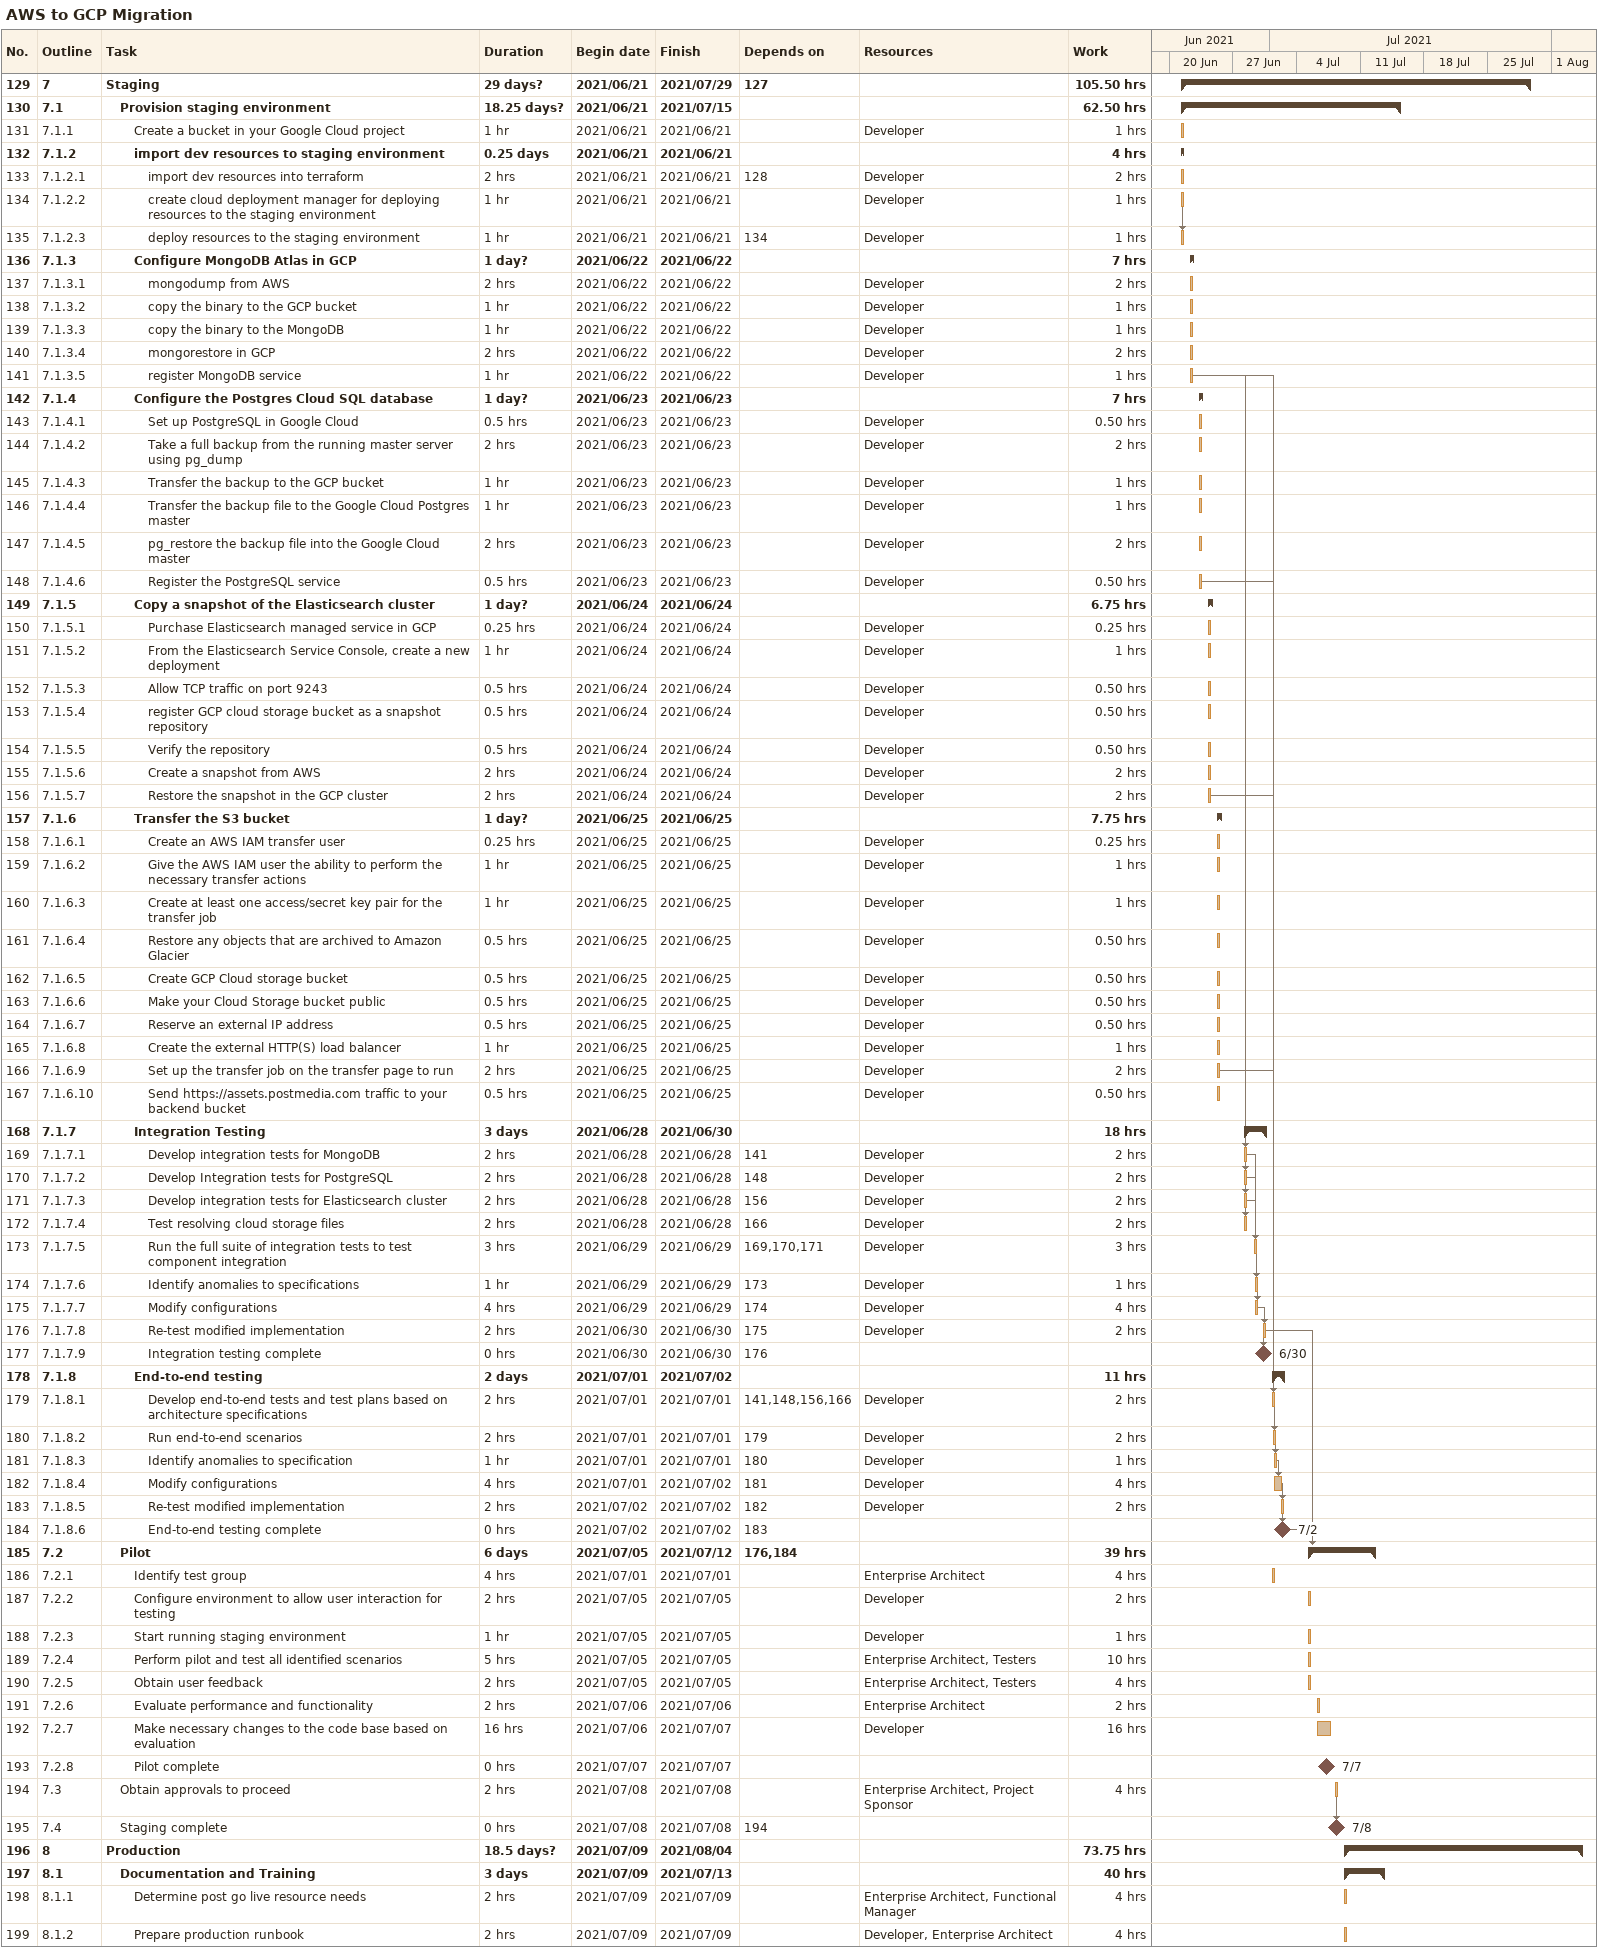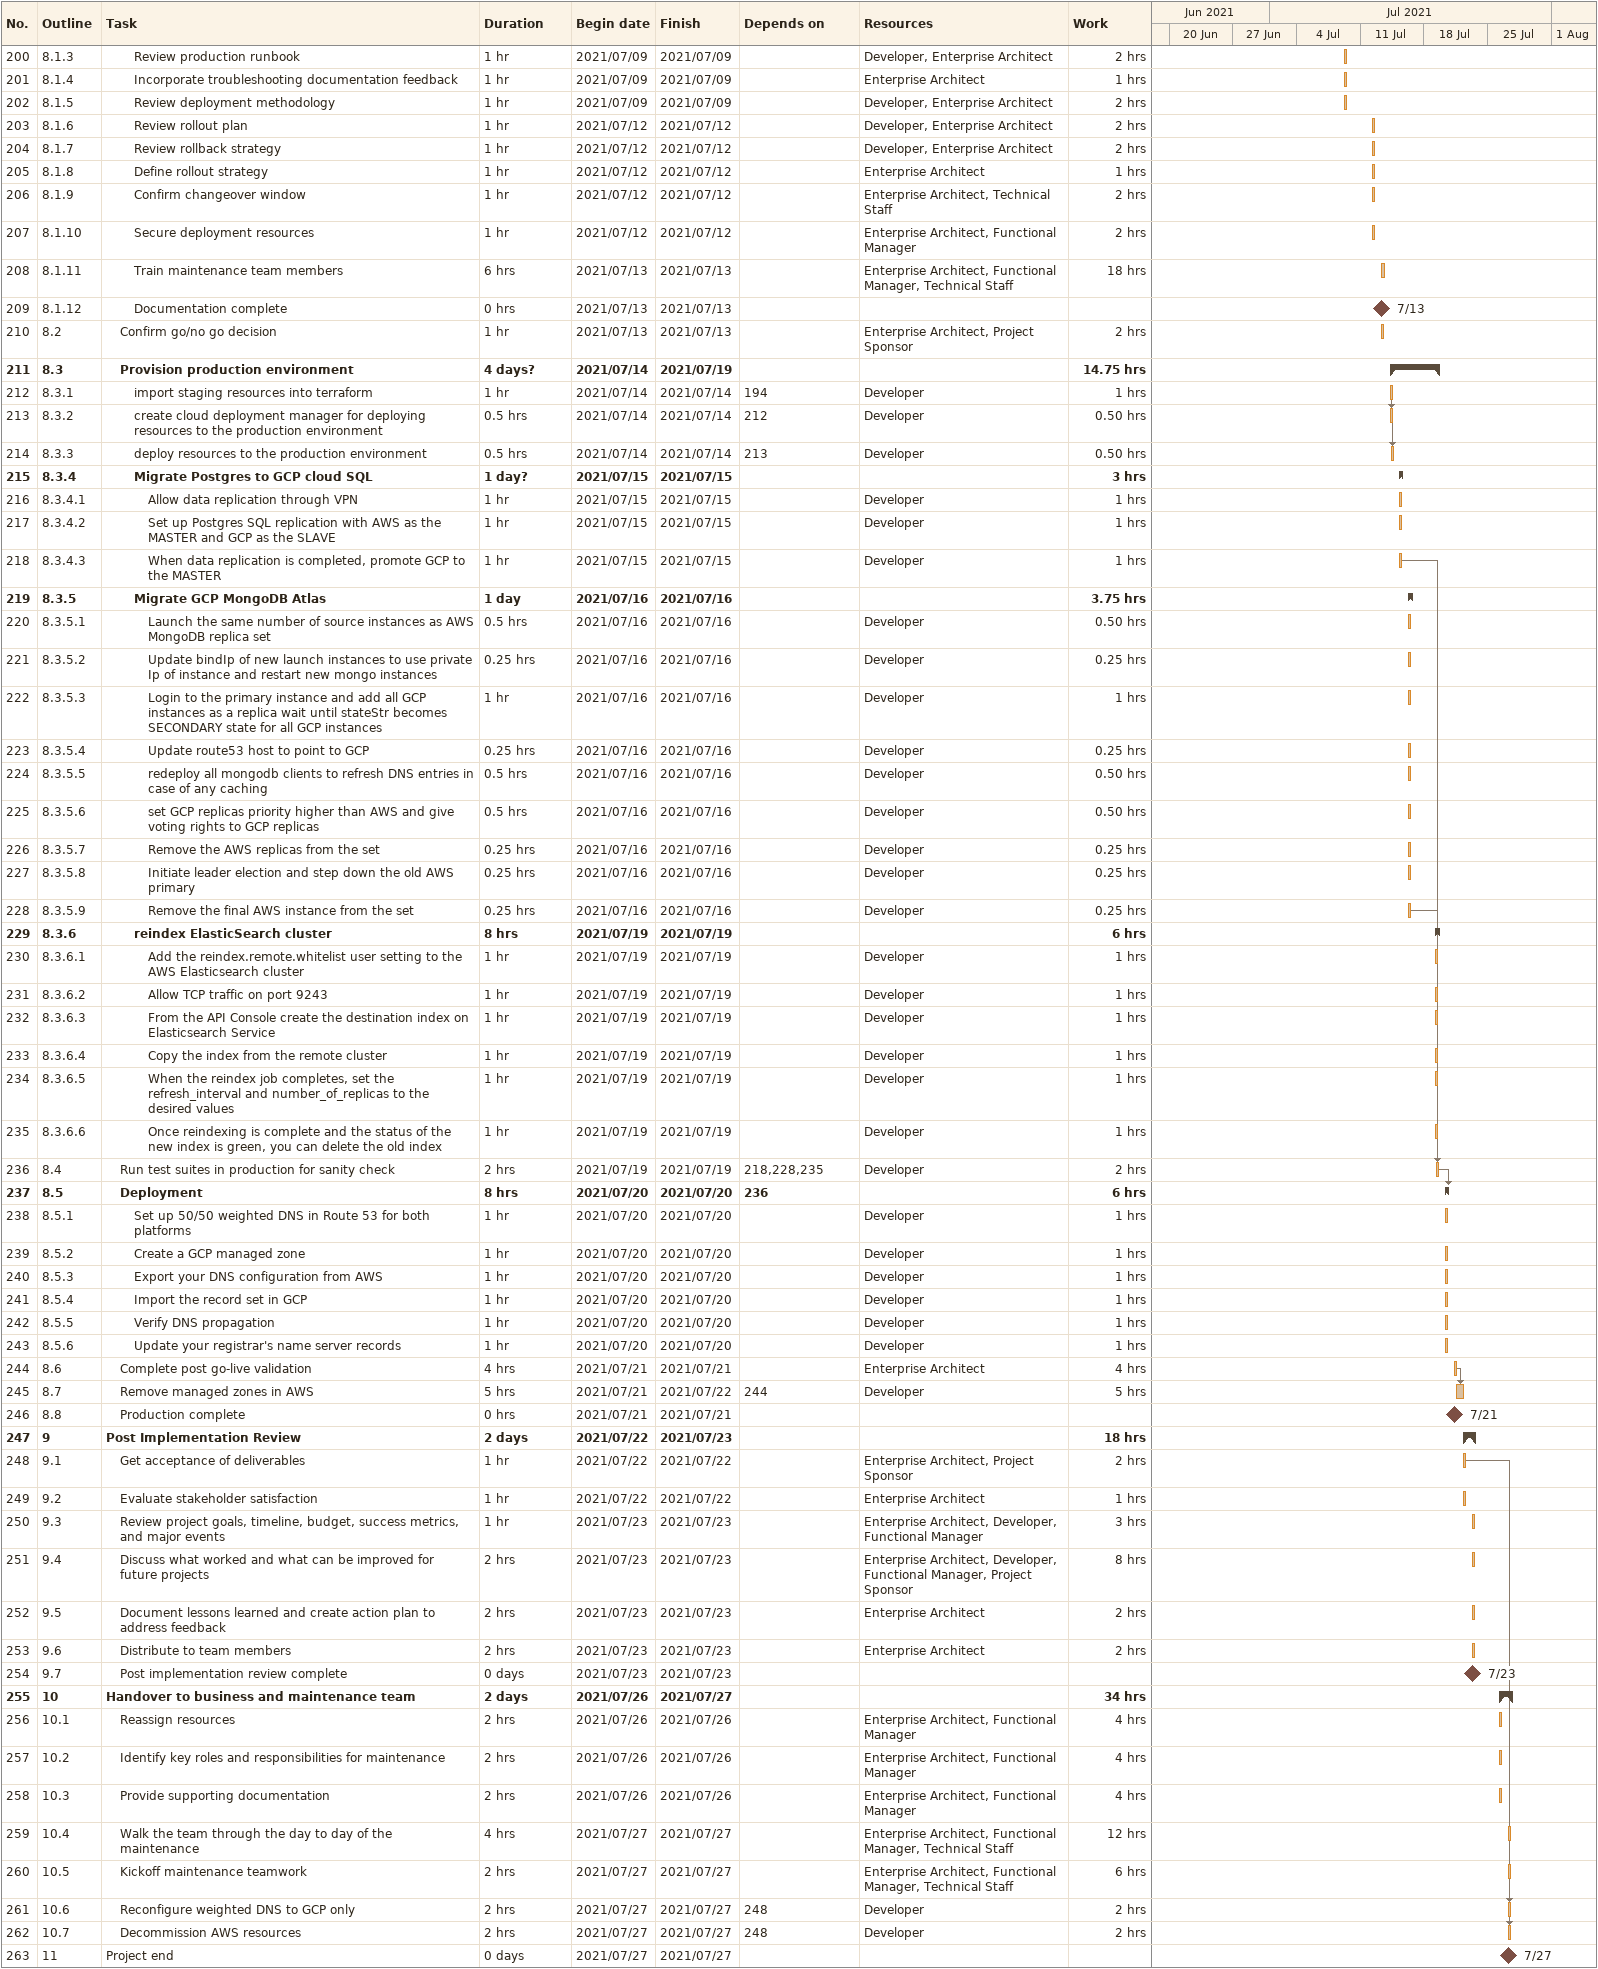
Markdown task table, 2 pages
AWS to GCP Migration

| ID | WBS | Task | Duration | Start | Finish | Predecessors | Resources | Work (h) |
|---|---|---|---|---|---|---|---|---|
| 129 | 7 | **Staging** | 29d? | 2021-06-21 | 2021-07-29 | 127 |  | 105.50 |
| 130 | 7.1 | **Provision staging environment** | 18.25d? | 2021-06-21 | 2021-07-15 |  |  | 62.50 |
| 131 | 7.1.1 | Create a bucket in your Google Cloud project | 1h | 2021-06-21 | 2021-06-21 |  | Developer | 1 |
| 132 | 7.1.2 | **import dev resources to staging environment** | 0.25d | 2021-06-21 | 2021-06-21 |  |  | 4 |
| 133 | 7.1.2.1 | import dev resources into terraform | 2h | 2021-06-21 | 2021-06-21 | 128 | Developer | 2 |
| 134 | 7.1.2.2 | create cloud deployment manager for deploying resources to the staging environment | 1h | 2021-06-21 | 2021-06-21 |  | Developer | 1 |
| 135 | 7.1.2.3 | deploy resources to the staging environment | 1h | 2021-06-21 | 2021-06-21 | 134 | Developer | 1 |
| 136 | 7.1.3 | **Configure MongoDB Atlas in GCP** | 1d? | 2021-06-22 | 2021-06-22 |  |  | 7 |
| 137 | 7.1.3.1 | mongodump from AWS | 2h | 2021-06-22 | 2021-06-22 |  | Developer | 2 |
| 138 | 7.1.3.2 | copy the binary to the GCP bucket | 1h | 2021-06-22 | 2021-06-22 |  | Developer | 1 |
| 139 | 7.1.3.3 | copy the binary to the MongoDB | 1h | 2021-06-22 | 2021-06-22 |  | Developer | 1 |
| 140 | 7.1.3.4 | mongorestore in GCP | 2h | 2021-06-22 | 2021-06-22 |  | Developer | 2 |
| 141 | 7.1.3.5 | register MongoDB service | 1h | 2021-06-22 | 2021-06-22 |  | Developer | 1 |
| 142 | 7.1.4 | **Configure the Postgres Cloud SQL database** | 1d? | 2021-06-23 | 2021-06-23 |  |  | 7 |
| 143 | 7.1.4.1 | Set up PostgreSQL in Google Cloud | 0.5h | 2021-06-23 | 2021-06-23 |  | Developer | 0.50 |
| 144 | 7.1.4.2 | Take a full backup from the running master server using pg_dump | 2h | 2021-06-23 | 2021-06-23 |  | Developer | 2 |
| 145 | 7.1.4.3 | Transfer the backup to the GCP bucket | 1h | 2021-06-23 | 2021-06-23 |  | Developer | 1 |
| 146 | 7.1.4.4 | Transfer the backup file to the Google Cloud Postgres master | 1h | 2021-06-23 | 2021-06-23 |  | Developer | 1 |
| 147 | 7.1.4.5 | pg_restore the backup file into the Google Cloud master | 2h | 2021-06-23 | 2021-06-23 |  | Developer | 2 |
| 148 | 7.1.4.6 | Register the PostgreSQL service | 0.5h | 2021-06-23 | 2021-06-23 |  | Developer | 0.50 |
| 149 | 7.1.5 | **Copy a snapshot of the Elasticsearch cluster** | 1d? | 2021-06-24 | 2021-06-24 |  |  | 6.75 |
| 150 | 7.1.5.1 | Purchase Elasticsearch managed service in GCP | 0.25h | 2021-06-24 | 2021-06-24 |  | Developer | 0.25 |
| 151 | 7.1.5.2 | From the Elasticsearch Service Console, create a new deployment | 1h | 2021-06-24 | 2021-06-24 |  | Developer | 1 |
| 152 | 7.1.5.3 | Allow TCP traffic on port 9243 | 0.5h | 2021-06-24 | 2021-06-24 |  | Developer | 0.50 |
| 153 | 7.1.5.4 | register GCP cloud storage bucket as a snapshot repository | 0.5h | 2021-06-24 | 2021-06-24 |  | Developer | 0.50 |
| 154 | 7.1.5.5 | Verify the repository | 0.5h | 2021-06-24 | 2021-06-24 |  | Developer | 0.50 |
| 155 | 7.1.5.6 | Create a snapshot from AWS | 2h | 2021-06-24 | 2021-06-24 |  | Developer | 2 |
| 156 | 7.1.5.7 | Restore the snapshot in the GCP cluster | 2h | 2021-06-24 | 2021-06-24 |  | Developer | 2 |
| 157 | 7.1.6 | **Transfer the S3 bucket** | 1d? | 2021-06-25 | 2021-06-25 |  |  | 7.75 |
| 158 | 7.1.6.1 | Create an AWS IAM transfer user | 0.25h | 2021-06-25 | 2021-06-25 |  | Developer | 0.25 |
| 159 | 7.1.6.2 | Give the AWS IAM user the ability to perform the necessary transfer actions | 1h | 2021-06-25 | 2021-06-25 |  | Developer | 1 |
| 160 | 7.1.6.3 | Create at least one access/secret key pair for the transfer job | 1h | 2021-06-25 | 2021-06-25 |  | Developer | 1 |
| 161 | 7.1.6.4 | Restore any objects that are archived to Amazon Glacier | 0.5h | 2021-06-25 | 2021-06-25 |  | Developer | 0.50 |
| 162 | 7.1.6.5 | Create GCP Cloud storage bucket | 0.5h | 2021-06-25 | 2021-06-25 |  | Developer | 0.50 |
| 163 | 7.1.6.6 | Make your Cloud Storage bucket public | 0.5h | 2021-06-25 | 2021-06-25 |  | Developer | 0.50 |
| 164 | 7.1.6.7 | Reserve an external IP address | 0.5h | 2021-06-25 | 2021-06-25 |  | Developer | 0.50 |
| 165 | 7.1.6.8 | Create the external HTTP(S) load balancer | 1h | 2021-06-25 | 2021-06-25 |  | Developer | 1 |
| 166 | 7.1.6.9 | Set up the transfer job on the transfer page to run | 2h | 2021-06-25 | 2021-06-25 |  | Developer | 2 |
| 167 | 7.1.6.10 | Send https://assets.postmedia.com traffic to your backend bucket | 0.5h | 2021-06-25 | 2021-06-25 |  | Developer | 0.50 |
| 168 | 7.1.7 | **Integration Testing** | 3d | 2021-06-28 | 2021-06-30 |  |  | 18 |
| 169 | 7.1.7.1 | Develop integration tests for MongoDB | 2h | 2021-06-28 | 2021-06-28 | 141 | Developer | 2 |
| 170 | 7.1.7.2 | Develop Integration tests for PostgreSQL | 2h | 2021-06-28 | 2021-06-28 | 148 | Developer | 2 |
| 171 | 7.1.7.3 | Develop integration tests for Elasticsearch cluster | 2h | 2021-06-28 | 2021-06-28 | 156 | Developer | 2 |
| 172 | 7.1.7.4 | Test resolving cloud storage files | 2h | 2021-06-28 | 2021-06-28 | 166 | Developer | 2 |
| 173 | 7.1.7.5 | Run the full suite of integration tests to test component integration | 3h | 2021-06-29 | 2021-06-29 | 169, 170, 171 | Developer | 3 |
| 174 | 7.1.7.6 | Identify anomalies to specifications | 1h | 2021-06-29 | 2021-06-29 | 173 | Developer | 1 |
| 175 | 7.1.7.7 | Modify configurations | 4h | 2021-06-29 | 2021-06-29 | 174 | Developer | 4 |
| 176 | 7.1.7.8 | Re-test modified implementation | 2h | 2021-06-30 | 2021-06-30 | 175 | Developer | 2 |
| 177 | 7.1.7.9 | Integration testing complete | 0h | 2021-06-30 | 2021-06-30 | 176 |  |  |
| 178 | 7.1.8 | **End-to-end testing** | 2d | 2021-07-01 | 2021-07-02 |  |  | 11 |
| 179 | 7.1.8.1 | Develop end-to-end tests and test plans based on architecture specifications | 2h | 2021-07-01 | 2021-07-01 | 141, 148, 156, 166 | Developer | 2 |
| 180 | 7.1.8.2 | Run end-to-end scenarios | 2h | 2021-07-01 | 2021-07-01 | 179 | Developer | 2 |
| 181 | 7.1.8.3 | Identify anomalies to specification | 1h | 2021-07-01 | 2021-07-01 | 180 | Developer | 1 |
| 182 | 7.1.8.4 | Modify configurations | 4h | 2021-07-01 | 2021-07-02 | 181 | Developer | 4 |
| 183 | 7.1.8.5 | Re-test modified implementation | 2h | 2021-07-02 | 2021-07-02 | 182 | Developer | 2 |
| 184 | 7.1.8.6 | End-to-end testing complete | 0h | 2021-07-02 | 2021-07-02 | 183 |  |  |
| 185 | 7.2 | **Pilot** | 6d | 2021-07-05 | 2021-07-12 | 176, 184 |  | 39 |
| 186 | 7.2.1 | Identify test group | 4h | 2021-07-01 | 2021-07-01 |  | Enterprise Architect | 4 |
| 187 | 7.2.2 | Configure environment to allow user interaction for testing | 2h | 2021-07-05 | 2021-07-05 |  | Developer | 2 |
| 188 | 7.2.3 | Start running staging environment | 1h | 2021-07-05 | 2021-07-05 |  | Developer | 1 |
| 189 | 7.2.4 | Perform pilot and test all identified scenarios | 5h | 2021-07-05 | 2021-07-05 |  | Enterprise Architect, Testers | 10 |
| 190 | 7.2.5 | Obtain user feedback | 2h | 2021-07-05 | 2021-07-05 |  | Enterprise Architect, Testers | 4 |
| 191 | 7.2.6 | Evaluate performance and functionality | 2h | 2021-07-06 | 2021-07-06 |  | Enterprise Architect | 2 |
| 192 | 7.2.7 | Make necessary changes to the code base based on evaluation | 16h | 2021-07-06 | 2021-07-07 |  | Developer | 16 |
| 193 | 7.2.8 | Pilot complete | 0h | 2021-07-07 | 2021-07-07 |  |  |  |
| 194 | 7.3 | Obtain approvals to proceed | 2h | 2021-07-08 | 2021-07-08 |  | Enterprise Architect, Project Sponsor | 4 |
| 195 | 7.4 | Staging complete | 0h | 2021-07-08 | 2021-07-08 | 194 |  |  |
| 196 | 8 | **Production** | 18.5d? | 2021-07-09 | 2021-08-04 |  |  | 73.75 |
| 197 | 8.1 | **Documentation and Training** | 3d | 2021-07-09 | 2021-07-13 |  |  | 40 |
| 198 | 8.1.1 | Determine post go live resource needs | 2h | 2021-07-09 | 2021-07-09 |  | Enterprise Architect, Functional Manager | 4 |
| 199 | 8.1.2 | Prepare production runbook | 2h | 2021-07-09 | 2021-07-09 |  | Developer, Enterprise Architect | 4 |
| 200 | 8.1.3 | Review production runbook | 1h | 2021-07-09 | 2021-07-09 |  | Developer, Enterprise Architect | 2 |
| 201 | 8.1.4 | Incorporate troubleshooting documentation feedback | 1h | 2021-07-09 | 2021-07-09 |  | Enterprise Architect | 1 |
| 202 | 8.1.5 | Review deployment methodology | 1h | 2021-07-09 | 2021-07-09 |  | Developer, Enterprise Architect | 2 |
| 203 | 8.1.6 | Review rollout plan | 1h | 2021-07-12 | 2021-07-12 |  | Developer, Enterprise Architect | 2 |
| 204 | 8.1.7 | Review rollback strategy | 1h | 2021-07-12 | 2021-07-12 |  | Developer, Enterprise Architect | 2 |
| 205 | 8.1.8 | Define rollout strategy | 1h | 2021-07-12 | 2021-07-12 |  | Enterprise Architect | 1 |
| 206 | 8.1.9 | Confirm changeover window | 1h | 2021-07-12 | 2021-07-12 |  | Enterprise Architect, Technical Staff | 2 |
| 207 | 8.1.10 | Secure deployment resources | 1h | 2021-07-12 | 2021-07-12 |  | Enterprise Architect, Functional Manager | 2 |
| 208 | 8.1.11 | Train maintenance team members | 6h | 2021-07-13 | 2021-07-13 |  | Enterprise Architect, Functional Manager, Technical Staff | 18 |
| 209 | 8.1.12 | Documentation complete | 0h | 2021-07-13 | 2021-07-13 |  |  |  |
| 210 | 8.2 | Confirm go/no go decision | 1h | 2021-07-13 | 2021-07-13 |  | Enterprise Architect, Project Sponsor | 2 |
| 211 | 8.3 | **Provision production environment** | 4d? | 2021-07-14 | 2021-07-19 |  |  | 14.75 |
| 212 | 8.3.1 | import staging resources into terraform | 1h | 2021-07-14 | 2021-07-14 | 194 | Developer | 1 |
| 213 | 8.3.2 | create cloud deployment manager for deploying resources to the production environment | 0.5h | 2021-07-14 | 2021-07-14 | 212 | Developer | 0.50 |
| 214 | 8.3.3 | deploy resources to the production environment | 0.5h | 2021-07-14 | 2021-07-14 | 213 | Developer | 0.50 |
| 215 | 8.3.4 | **Migrate Postgres to GCP cloud SQL** | 1d? | 2021-07-15 | 2021-07-15 |  |  | 3 |
| 216 | 8.3.4.1 | Allow data replication through VPN | 1h | 2021-07-15 | 2021-07-15 |  | Developer | 1 |
| 217 | 8.3.4.2 | Set up Postgres SQL replication with AWS as the MASTER and GCP as the SLAVE | 1h | 2021-07-15 | 2021-07-15 |  | Developer | 1 |
| 218 | 8.3.4.3 | When data replication is completed, promote GCP to the MASTER | 1h | 2021-07-15 | 2021-07-15 |  | Developer | 1 |
| 219 | 8.3.5 | **Migrate GCP MongoDB Atlas** | 1d | 2021-07-16 | 2021-07-16 |  |  | 3.75 |
| 220 | 8.3.5.1 | Launch the same number of source instances as AWS MongoDB replica set | 0.5h | 2021-07-16 | 2021-07-16 |  | Developer | 0.50 |
| 221 | 8.3.5.2 | Update bindIp of new launch instances to use private Ip of instance and restart new mongo instances | 0.25h | 2021-07-16 | 2021-07-16 |  | Developer | 0.25 |
| 222 | 8.3.5.3 | Login to the primary instance and add all GCP instances as a replica wait until stateStr becomes SECONDARY state for all GCP instances | 1h | 2021-07-16 | 2021-07-16 |  | Developer | 1 |
| 223 | 8.3.5.4 | Update route53 host to point to GCP | 0.25h | 2021-07-16 | 2021-07-16 |  | Developer | 0.25 |
| 224 | 8.3.5.5 | redeploy all mongodb clients to refresh DNS entries in case of any caching | 0.5h | 2021-07-16 | 2021-07-16 |  | Developer | 0.50 |
| 225 | 8.3.5.6 | set GCP replicas priority higher than AWS and give voting rights to GCP replicas | 0.5h | 2021-07-16 | 2021-07-16 |  | Developer | 0.50 |
| 226 | 8.3.5.7 | Remove the AWS replicas from the set | 0.25h | 2021-07-16 | 2021-07-16 |  | Developer | 0.25 |
| 227 | 8.3.5.8 | Initiate leader election and step down the old AWS primary | 0.25h | 2021-07-16 | 2021-07-16 |  | Developer | 0.25 |
| 228 | 8.3.5.9 | Remove the final AWS instance from the set | 0.25h | 2021-07-16 | 2021-07-16 |  | Developer | 0.25 |
| 229 | 8.3.6 | **reindex ElasticSearch cluster** | 8h | 2021-07-19 | 2021-07-19 |  |  | 6 |
| 230 | 8.3.6.1 | Add the reindex.remote.whitelist user setting to the AWS Elasticsearch cluster | 1h | 2021-07-19 | 2021-07-19 |  | Developer | 1 |
| 231 | 8.3.6.2 | Allow TCP traffic on port 9243 | 1h | 2021-07-19 | 2021-07-19 |  | Developer | 1 |
| 232 | 8.3.6.3 | From the API Console create the destination index on Elasticsearch Service | 1h | 2021-07-19 | 2021-07-19 |  | Developer | 1 |
| 233 | 8.3.6.4 | Copy the index from the remote cluster | 1h | 2021-07-19 | 2021-07-19 |  | Developer | 1 |
| 234 | 8.3.6.5 | When the reindex job completes, set the refresh_interval and number_of_replicas to the desired values | 1h | 2021-07-19 | 2021-07-19 |  | Developer | 1 |
| 235 | 8.3.6.6 | Once reindexing is complete and the status of the new index is green, you can delete the old index | 1h | 2021-07-19 | 2021-07-19 |  | Developer | 1 |
| 236 | 8.4 | Run test suites in production for sanity check | 2h | 2021-07-19 | 2021-07-19 | 218, 228, 235 | Developer | 2 |
| 237 | 8.5 | **Deployment** | 8h | 2021-07-20 | 2021-07-20 | 236 |  | 6 |
| 238 | 8.5.1 | Set up 50/50 weighted DNS in Route 53 for both platforms | 1h | 2021-07-20 | 2021-07-20 |  | Developer | 1 |
| 239 | 8.5.2 | Create a GCP managed zone | 1h | 2021-07-20 | 2021-07-20 |  | Developer | 1 |
| 240 | 8.5.3 | Export your DNS configuration from AWS | 1h | 2021-07-20 | 2021-07-20 |  | Developer | 1 |
| 241 | 8.5.4 | Import the record set in GCP | 1h | 2021-07-20 | 2021-07-20 |  | Developer | 1 |
| 242 | 8.5.5 | Verify DNS propagation | 1h | 2021-07-20 | 2021-07-20 |  | Developer | 1 |
| 243 | 8.5.6 | Update your registrar's name server records | 1h | 2021-07-20 | 2021-07-20 |  | Developer | 1 |
| 244 | 8.6 | Complete post go-live validation | 4h | 2021-07-21 | 2021-07-21 |  | Enterprise Architect | 4 |
| 245 | 8.7 | Remove managed zones in AWS | 5h | 2021-07-21 | 2021-07-22 | 244 | Developer | 5 |
| 246 | 8.8 | Production complete | 0h | 2021-07-21 | 2021-07-21 |  |  |  |
| 247 | 9 | **Post Implementation Review** | 2d | 2021-07-22 | 2021-07-23 |  |  | 18 |
| 248 | 9.1 | Get acceptance of deliverables | 1h | 2021-07-22 | 2021-07-22 |  | Enterprise Architect, Project Sponsor | 2 |
| 249 | 9.2 | Evaluate stakeholder satisfaction | 1h | 2021-07-22 | 2021-07-22 |  | Enterprise Architect | 1 |
| 250 | 9.3 | Review project goals, timeline, budget, success metrics, and major events | 1h | 2021-07-23 | 2021-07-23 |  | Enterprise Architect, Developer, Functional Manager | 3 |
| 251 | 9.4 | Discuss what worked and what can be improved for future projects | 2h | 2021-07-23 | 2021-07-23 |  | Enterprise Architect, Developer, Functional Manager, Project Sponsor | 8 |
| 252 | 9.5 | Document lessons learned and create action plan to address feedback | 2h | 2021-07-23 | 2021-07-23 |  | Enterprise Architect | 2 |
| 253 | 9.6 | Distribute to team members | 2h | 2021-07-23 | 2021-07-23 |  | Enterprise Architect | 2 |
| 254 | 9.7 | Post implementation review complete | 0d | 2021-07-23 | 2021-07-23 |  |  |  |
| 255 | 10 | **Handover to business and maintenance team** | 2d | 2021-07-26 | 2021-07-27 |  |  | 34 |
| 256 | 10.1 | Reassign resources | 2h | 2021-07-26 | 2021-07-26 |  | Enterprise Architect, Functional Manager | 4 |
| 257 | 10.2 | Identify key roles and responsibilities for maintenance | 2h | 2021-07-26 | 2021-07-26 |  | Enterprise Architect, Functional Manager | 4 |
| 258 | 10.3 | Provide supporting documentation | 2h | 2021-07-26 | 2021-07-26 |  | Enterprise Architect, Functional Manager | 4 |
| 259 | 10.4 | Walk the team through the day to day of the maintenance | 4h | 2021-07-27 | 2021-07-27 |  | Enterprise Architect, Functional Manager, Technical Staff | 12 |
| 260 | 10.5 | Kickoff maintenance teamwork | 2h | 2021-07-27 | 2021-07-27 |  | Enterprise Architect, Functional Manager, Technical Staff | 6 |
| 261 | 10.6 | Reconfigure weighted DNS to GCP only | 2h | 2021-07-27 | 2021-07-27 | 248 | Developer | 2 |
| 262 | 10.7 | Decommission AWS resources | 2h | 2021-07-27 | 2021-07-27 | 248 | Developer | 2 |
| 263 | 11 | Project end | 0d | 2021-07-27 | 2021-07-27 |  |  |  |
